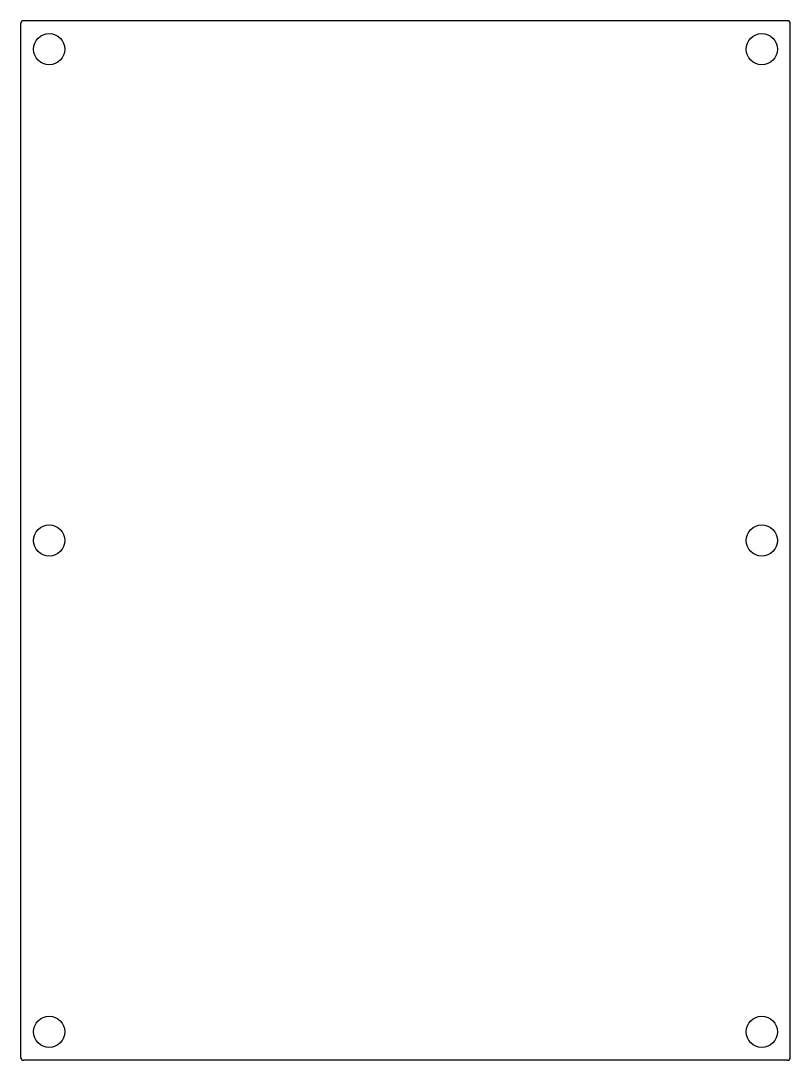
# Model space of a CAD drawing. Extents: x -222 to 78, y -60 to 345.
import ezdxf

# ---------------------------------------------------------------- set-up
doc = ezdxf.new("R2010")
doc.units = 0
doc.header["$MEASUREMENT"] = 0
doc.layers.add('MODELSKETCH_VISIBLE', color=7, linetype='CONTINUOUS')

msp = doc.modelspace()

# ---------------------------------------------------------------- linework, layer by layer
at = {"layer": 'MODELSKETCH_VISIBLE'}
for p, q in [((-221.67, -58.54), (-221.67, 343.7)), ((76.57, 344.7), (-220.67, 344.7)), ((77.57, -58.54), (77.57, 343.7)), ((76.57, -59.54), (-220.67, -59.54))]:
    msp.add_line(p, q, dxfattribs=at)
for centre in [(-210.61, 333.64), (66.51, 333.64), (-210.61, 142.58), (66.51, 142.58), (-210.61, -48.48), (66.51, -48.48)]:
    msp.add_circle(centre, 6.06, dxfattribs=at)
for centre, start, end in [((-220.67, 343.7), 90, 180), ((76.57, 343.7), 0, 90), ((-220.67, -58.54), 180, 270), ((76.57, -58.54), 270, 0)]:
    msp.add_arc(centre, 1, start, end, dxfattribs=at)

doc.saveas('drawing.dxf')
